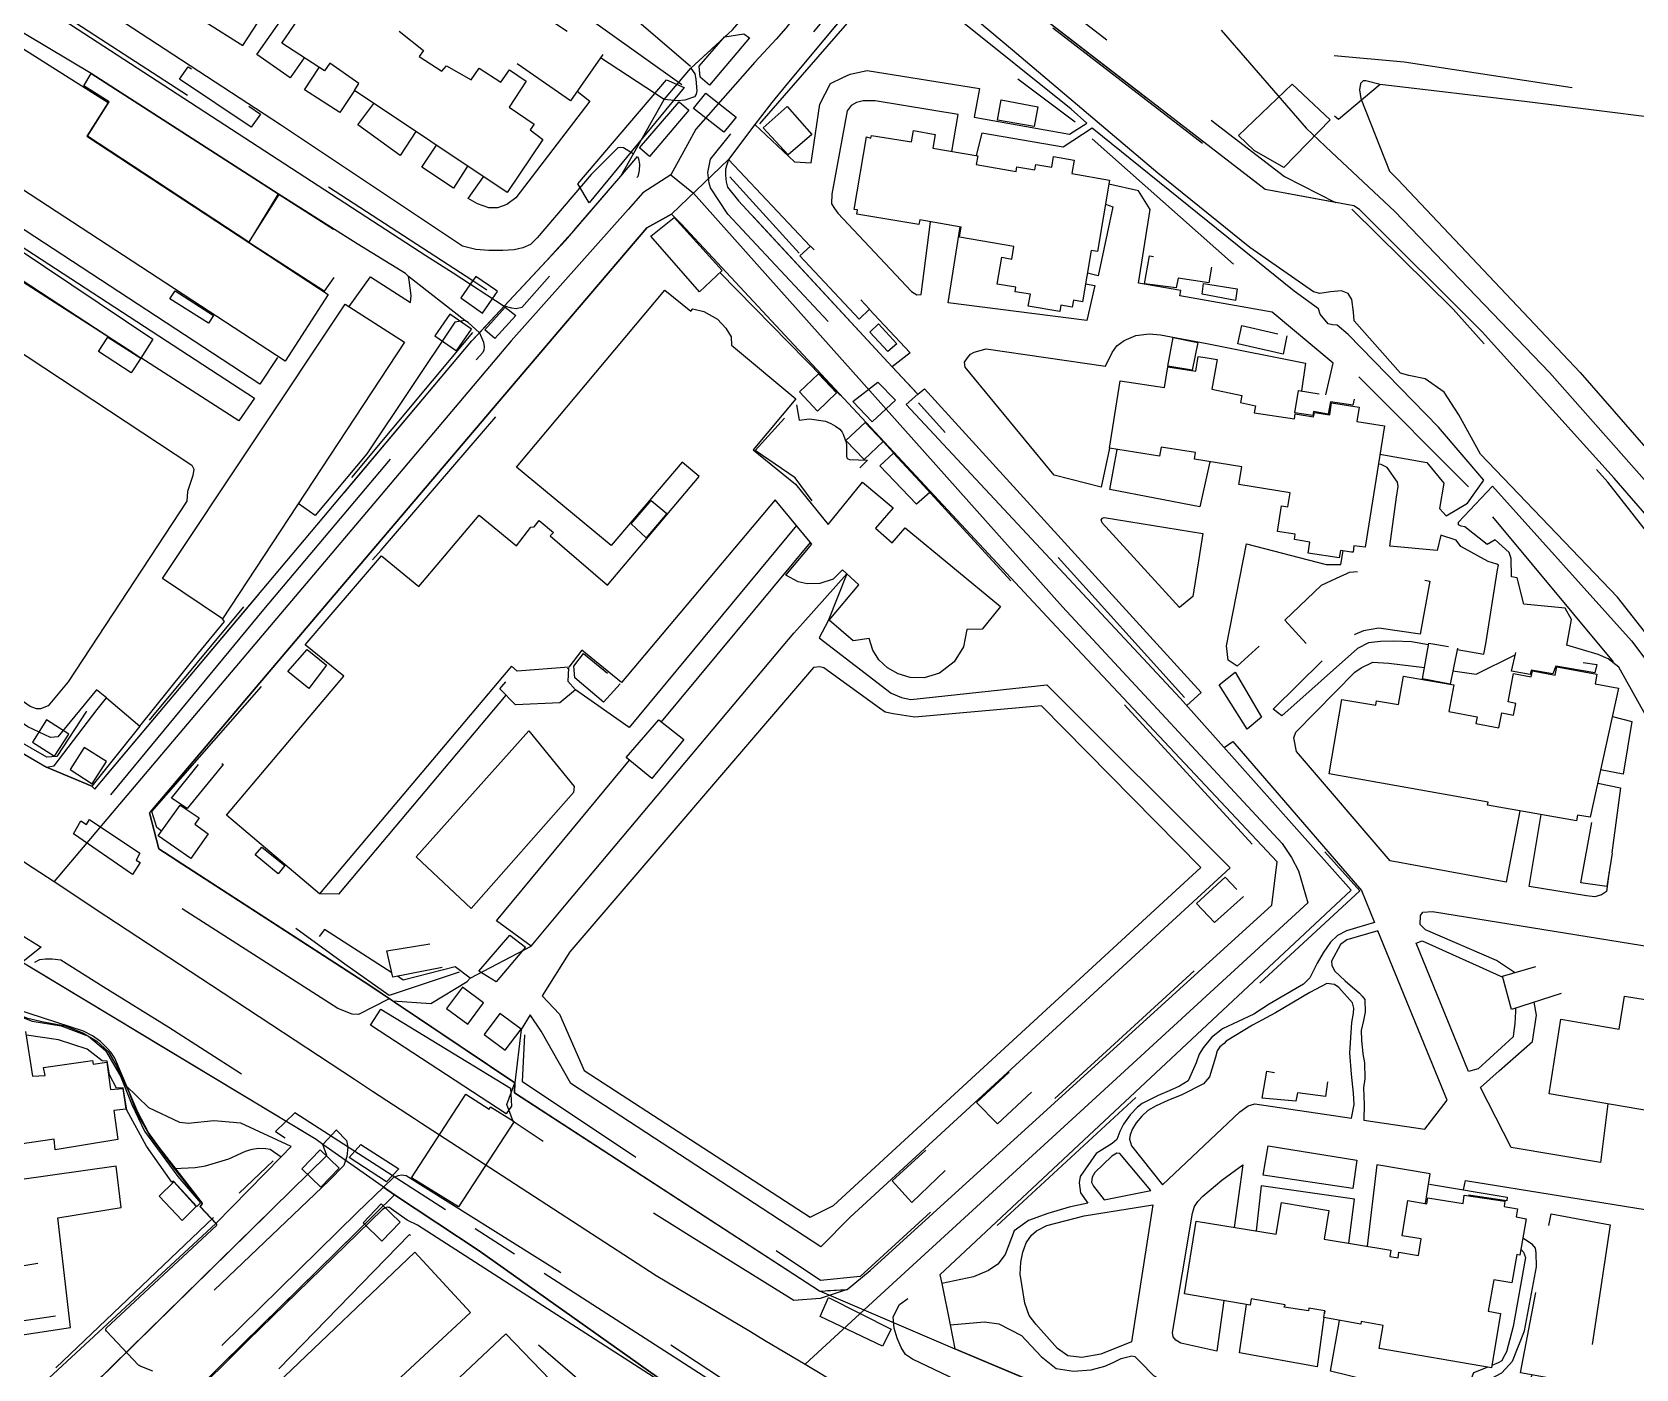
# Model space of a CAD drawing. Header units: millimetres. Extents: x 198785 to 203305, y 542885 to 545889.
# Drawn here: x 201362.6 to 201606.3, y 544635.4 to 544838.6 of the extents above; entities that cross this region are included whole.
import ezdxf

# ---------------------------------------------------------------- set-up
doc = ezdxf.new("R2010")
doc.units = ezdxf.units.MM
for name, pattern in [('FENCE_25K', [54.3, 28.7, -9.2, -16.4]), ('HIDDEN_BULD_25K', [28.8, 18.4, -10.4]), ('HIDDEN_EMD_25K', [50.97, 33.12, -5.36, 7.13, -5.36]), ('HIDDEN_IN_25K', [56.5, 36.5, -20])]:
    doc.linetypes.add(name, pattern=pattern)
for name, color, linetype in [('A0013111', 253, 'Continuous'), ('A0013114', 253, 'Continuous'), ('A0013117', 253, 'Continuous'), ('A0013118', 253, 'Continuous'), ('A0023211', 253, 'Continuous'), ('A0023214', 253, 'Continuous'), ('A0023217', 253, 'Continuous'), ('A0033324', 253, 'Continuous'), ('A0043325', 253, 'Continuous'), ('A0053326', 253, 'Continuous'), ('B0014111', 253, 'Continuous'), ('B0014115', 253, 'Continuous'), ('B0014116', 253, 'Continuous'), ('B0014118', 253, 'Continuous'), ('B0024120', 253, 'Continuous'), ('B0024127', 253, 'Continuous'), ('C0076117', 253, 'Continuous'), ('C0390130', 253, 'Continuous'), ('F0017111', 253, 'Continuous'), ('F0047224', 253, 'Continuous'), ('G0018117', 253, 'Continuous')]:
    doc.layers.add(name, color=color, linetype=linetype)

msp = doc.modelspace()

# ---------------------------------------------------------------- linework, layer by layer
at = {"layer": 'A0013111'}
for points in [[(201729.32, 544504.35), (201709.13, 544575.29), (201693.28, 544627.88), (201684.37, 544649.31), (201666.82, 544682.06), (201654.39, 544704.28), (201636.4, 544728.62), (201621.21, 544749.8), (201603.03, 544770.8), (201582.94, 544793.04), (201564.31, 544811.63), (201563.44, 544812.15), (201549.95, 544814.63), (201497.63, 544855.08)], [(201564.88, 544831.17), (201564.47, 544830.74), (201564.32, 544829.8), (201564.5, 544828.5), (201568.85, 544817.45), (201570.12, 544816.18), (201597.84, 544786.83), (201614.72, 544767.48)]]:
    msp.add_lwpolyline(points, dxfattribs=at)
at = {"layer": 'A0013114'}
for points in [[(201359.05, 544730.21), (201364.75, 544726.86), (201371.64, 544723.96), (201372.13, 544723.53), (201429.41, 544791.63), (201430.57, 544792.88), (201434.33, 544796.9), (201440.71, 544803.74), (201445.03, 544808.5), (201452.03, 544816.66), (201458.65, 544828.33), (201462.71, 544833.09), (201469.04, 544838.94), (201485.79, 544858.18), (201485.47, 544864.22), (201448.38, 544892.33), (201411.05, 544919.56), (201391.88, 544932.24), (201362.84, 544947.61), (201359.13, 544949.83)], [(201497.63, 544855.08), (201493.56, 544850.2), (201492.32, 544848.71), (201481.34, 544835.51), (201477.08, 544830.39), (201474.98, 544827.86), (201472.44, 544824.51), (201468.43, 544819.21)], [(201694.68, 544822.2), (201669.89, 544823.73), (201669.41, 544823.74), (201625.56, 544824.19), (201624.13, 544824.2), (201619.71, 544824.25), (201589.77, 544827.96), (201567.43, 544830.61), (201565.26, 544831.15), (201564.88, 544831.17)], [(201482.25, 544647.23), (201435.89, 544677.38), (201435.93, 544678.88), (201423.35, 544687.33), (201417.36, 544691.36), (201413.92, 544693.67), (201381.83, 544714.43), (201380.42, 544719.92), (201380.55, 544720.09), (201407.6, 544751.97), (201442.76, 544793.3), (201456.01, 544808.82), (201459.76, 544810.89)], [(201406.77, 544669.5), (201405.76, 544670.26), (201365.86, 544694.28), (201350.49, 544703.54)], [(201417.63, 544661.85), (201430.52, 544653.32), (201458.71, 544633.39), (201465.51, 544628.99), (201480.67, 544620.74), (201490.04, 544615.64), (201562.43, 544586.26), (201566.09, 544584.47)], [(201724.58, 544504.35), (201719.6, 544520.3), (201713.4, 544543.01), (201690.69, 544553.16), (201687.89, 544554.24), (201686.33, 544554.86), (201678.59, 544557.69), (201646.39, 544573.08), (201627.41, 544582.16), (201626.67, 544582.65), (201616.54, 544589.39), (201590.87, 544600.95), (201573.78, 544608.65), (201573.29, 544608.86), (201502.82, 544638.46)]]:
    msp.add_lwpolyline(points, dxfattribs=at)
at = {"layer": 'A0013117'}
for points in [[(201468.43, 544819.21), (201467.95, 544817.75), (201467.95, 544816.84), (201468.07, 544815.81), (201468.28, 544815.02), (201469.94, 544812.92), (201493.3, 544787.72), (201497.18, 544783.54), (201495.41, 544781.95), (201537.08, 544737.34), (201563.03, 544708.14), (201500.55, 544649.7), (201500.82, 544648.36), (201502.08, 544642.08), (201502.82, 544638.46)], [(201482.25, 544647.23), (201486.46, 544647.48), (201489.92, 544650.33), (201517.97, 544675.86), (201550.97, 544705.9), (201551.81, 544712.45), (201517.52, 544749), (201461.23, 544809.41), (201459.76, 544810.89)]]:
    msp.add_lwpolyline(points, dxfattribs=at)
at = {"layer": 'A0013118'}
for points in [[(201390.99, 544843.44), (201388.97, 544840.09), (201394.61, 544836.54), (201403.53, 544850.26), (201396.66, 544855.25), (201399.13, 544858.4), (201390.49, 544864.58), (201387.55, 544860.67)], [(201434.33, 544796.9), (201430.57, 544792.88), (201428.84, 544794.46), (201428.36, 544794.76), (201419.76, 544801.41), (201419.3, 544801.86), (201411.97, 544806.37), (201399.99, 544813.97), (201371.56, 544832.3), (201351.41, 544844.32), (201350.89, 544850.69), (201351.14, 544851.11), (201354.01, 544849.1), (201422.42, 544804.64), (201426.55, 544801.96), (201434.33, 544796.9)], [(201619.18, 544732.8), (201603.54, 544752.67), (201582.72, 544774.45), (201579.39, 544780.38), (201577.19, 544783.85), (201574.3, 544785.88), (201571.83, 544786.36), (201570.52, 544786.75), (201563.52, 544794.69), (201563.42, 544796.02), (201563.15, 544797.91), (201562.59, 544798.84), (201561.6, 544799.24), (201559.88, 544799.09), (201558.28, 544798.83), (201557.31, 544799.11), (201547.65, 544805.83), (201533.64, 544817.13), (201511.57, 544835.85), (201499.67, 544845.88), (201493.56, 544850.2)], [(201403.91, 544834.67), (201401.81, 544831.61), (201396.72, 544835.19), (201406.39, 544848.93), (201408.62, 544847.17), (201406.92, 544844.69)], [(201472.44, 544824.51), (201478.44, 544818.83), (201480.96, 544818.71), (201482.28, 544827.63), (201483.93, 544830.77), (201485.79, 544831.68), (201486.91, 544832.16), (201489.48, 544832.76), (201506.55, 544829.99), (201505.77, 544825.62), (201520.26, 544823.08), (201522.89, 544824.75), (201520.5, 544826.87), (201503.44, 544840.54), (201492.32, 544848.71)], [(201453.95, 544820.05), (201452.47, 544820.99), (201451.93, 544821.01), (201451.6, 544820.98), (201447.52, 544816.93), (201439.36, 544807.29), (201438.34, 544806.3), (201437.16, 544805.77), (201435.83, 544805.46), (201434.12, 544805.4), (201431.98, 544805.38), (201430, 544805.51), (201427.98, 544806.02), (201400.34, 544824.48), (201372.89, 544842.39)], [(201454.1, 544840.72), (201462.63, 544833.37)], [(201313.61, 544836.83), (201396.4, 544782.95), (201394.01, 544779.51), (201379.12, 544789.05)], [(201411.56, 544829.72), (201409.35, 544826.34), (201403.98, 544829.8), (201406.22, 544833.19)], [(201458.65, 544828.33), (201448.95, 544834.67)], [(201445.41, 544829.58), (201447.32, 544828.08), (201436.11, 544813.39), (201434.74, 544812.37), (201433.29, 544811.84), (201431.97, 544811.86), (201430.26, 544812.47), (201428.87, 544813.3), (201431.19, 544816.6)], [(201420.89, 544823.48), (201418.49, 544819.8), (201412.09, 544824.48), (201414.52, 544827.74)], [(201502.34, 544820.44), (201503.31, 544826.03), (201490.68, 544828.12), (201488.9, 544828.14), (201487.89, 544827.88), (201487.07, 544827.43), (201486.43, 544826.62), (201484.14, 544813.96), (201484.06, 544812.45), (201484.5, 544811.78), (201485.04, 544811.06), (201496.23, 544799.17), (201497.05, 544798.65), (201497.67, 544798.69), (201499.09, 544809.75)], [(201567.41, 544774.42), (201574.53, 544773.17), (201577.12, 544770.04), (201576.47, 544766.15), (201577.46, 544765.06), (201580.71, 544766.97), (201583.2, 544770.47), (201576.31, 544778.54), (201562.59, 544792.63), (201560.92, 544794.03), (201560.22, 544794.1), (201559.57, 544794.23), (201558.32, 544795.71), (201558.07, 544796.53), (201554.4, 544799.2), (201523.7, 544823.98), (201519.25, 544821.09), (201506.93, 544823.22), (201506.04, 544819.82)], [(201428.76, 544818.22), (201426.6, 544814.87), (201421.82, 544818.06), (201424.05, 544821.37)], [(201363.86, 544735.7), (201363.25, 544735.73), (201362.3, 544736.08), (201293.49, 544784.49), (201293.1, 544785.21), (201293.11, 544785.91), (201315.19, 544818.36), (201316.23, 544818.67), (201317.12, 544818.42), (201321.7, 544815.73), (201386.86, 544772.77), (201387.17, 544772.14), (201386.99, 544771.19), (201386.19, 544768.77), (201386.08, 544767.28), (201368.07, 544739.82), (201365, 544736.19), (201363.86, 544735.7)], [(201468.43, 544819.21), (201480.82, 544806.02)], [(201559.17, 544783.45), (201560.33, 544788.28), (201551.05, 544796), (201537.03, 544798.47), (201537.15, 544799.31), (201530.71, 544800.41), (201532.48, 544811.61), (201530.74, 544814.43), (201526.22, 544815.44)], [(201399.87, 544789.14), (201397.19, 544785.07), (201357.2, 544811.21)], [(201525.7, 544812.41), (201526.8, 544812.01), (201524.6, 544801.55), (201522.97, 544801.92)], [(201522.69, 544800.29), (201524.07, 544800.06), (201522.89, 544794.74), (201501.78, 544797.44), (201503.63, 544808.98)], [(201377.86, 544789.86), (201350.71, 544807.26)], [(201410.78, 544796.85), (201414.02, 544801.38), (201420.09, 544797.5), (201420.2, 544798.56), (201419.88, 544800.85), (201419.76, 544801.41)], [(201373.9, 544737.38), (201372.38, 544738.63), (201366.47, 544731.46), (201365.38, 544731.34), (201361.95, 544733), (201288.48, 544784.09), (201298.04, 544798.41)], [(201428.36, 544794.76), (201426.84, 544794.5), (201413.44, 544774.49), (201405.62, 544765.1), (201403.03, 544766.91)], [(201489.81, 544796.44), (201496.01, 544789.85), (201493.3, 544787.72)], [(201526.33, 544775.32), (201525.07, 544769.42), (201517.89, 544771.21), (201504.39, 544787.63), (201504.29, 544788.4), (201504.72, 544789.09), (201505.21, 544789.61), (201505.74, 544789.95), (201507.57, 544790.43), (201525.71, 544787.81), (201526.71, 544789.86), (201527.44, 544790.9), (201528.55, 544791.72), (201530.31, 544792.44), (201532.32, 544792.7), (201534.08, 544792.58), (201541.1, 544791.26), (201556.11, 544788.28), (201555.52, 544784.03)], [(201497.18, 544783.54), (201498.22, 544784.35), (201540.23, 544738.19), (201538.09, 544736.21)], [(201541.56, 544773.28), (201540.07, 544766.43), (201526.37, 544769.08), (201527.47, 544775.13)], [(201579.14, 544744.72), (201583.21, 544744.01), (201583.49, 544745.59), (201585.3, 544756.85), (201585.45, 544757.54), (201585.2, 544757.69), (201583.86, 544758.13), (201579.71, 544760.41), (201579, 544761.35), (201576.69, 544762.13), (201576.12, 544759.76), (201568.92, 544760.46), (201569.94, 544767.87), (201570.19, 544769.49), (201570.11, 544770.17), (201568.5, 544772.41), (201567.58, 544772.86), (201567.17, 544772.92)], [(201607.82, 544734.71), (201603.71, 544742.03), (201602.11, 544743.3), (201600.6, 544743.96), (201595.84, 544745.4), (201596.52, 544749.32), (201595.56, 544751), (201589.27, 544751.62), (201588.28, 544755.64), (201587.39, 544755.76), (201587.36, 544758.57), (201587.08, 544759.48), (201584.94, 544761.39), (201583.72, 544760.69), (201580.33, 544763.38), (201579.76, 544763.5), (201579.37, 544763.67), (201579.38, 544764.1), (201584.51, 544769.57), (201605.67, 544746.05), (201624.44, 544721.09)], [(201478.75, 544763.58), (201453.3, 544732.89), (201445.17, 544738.63)], [(201536.93, 544751.12), (201525.19, 544764), (201525.07, 544764.42), (201525.26, 544764.72), (201525.52, 544764.79), (201540.51, 544762.36), (201538.96, 544752.81), (201536.93, 544751.12)], [(201458.24, 544733.74), (201480.89, 544761)], [(201549.05, 544745.25), (201545.73, 544742.22), (201544.35, 544743.1), (201544.09, 544745.32), (201547.13, 544760.78), (201559.27, 544757.67), (201561.48, 544757.68), (201561.85, 544759.74)], [(201417.36, 544691.36), (201423.2, 544690.95), (201428.69, 544694.29), (201429.16, 544694.79), (201438.42, 544699.67), (201443.75, 544706.02), (201476.73, 544745.3), (201478.33, 544747.21), (201479.71, 544748.75), (201486.4, 544756.25), (201483.56, 544749.08), (201482.21, 544746.49), (201493.15, 544738.11), (201494.7, 544737.44), (201496.11, 544737.13), (201516.81, 544739.37), (201544.63, 544711.56), (201486.91, 544658.45), (201482.43, 544653.96), (201444.44, 544678.8), (201439.92, 544686.73), (201438.28, 544689.19), (201436.9, 544686.99), (201435.93, 544678.88), (201417.36, 544691.36)], [(201378.97, 544733.09), (201387.87, 544744.18), (201391.84, 544749), (201391.49, 544749.4)], [(201574.8, 544745.47), (201572.21, 544745.92), (201569.51, 544746), (201567.49, 544745.94), (201565.66, 544745.77), (201564.01, 544744.87), (201552.52, 544734.65), (201551.21, 544735.67), (201558.64, 544743.04)], [(201578.48, 544741.49), (201582.04, 544741), (201587.99, 544743.94)], [(201440.1, 544692.09), (201442.72, 544689.32), (201446.46, 544680.75), (201480.8, 544658.47), (201484.39, 544660.23), (201540.18, 544711.62), (201515.99, 544736.17), (201496.71, 544734.47), (201493.42, 544734.95), (201492.21, 544735.21), (201491.34, 544735.81), (201482.89, 544741.94), (201482.31, 544742.09), (201481.32, 544742), (201444.29, 544698.77), (201440.1, 544692.09)], [(201588.7, 544720.21), (201586.6, 544709.39), (201568.97, 544712.6), (201554.73, 544729.26), (201554.32, 544731.3), (201554.62, 544732.15), (201563.62, 544741.31), (201564.56, 544741.96), (201566.33, 544742.82), (201568.75, 544742.66), (201574.18, 544742.02)], [(201364.75, 544726.86), (201365.91, 544727.08), (201372.49, 544735.6), (201373.9, 544737.38), (201378.97, 544733.09), (201371.64, 544723.96), (201364.75, 544726.86)], [(201434.56, 544737.82), (201409.13, 544707.57), (201406.24, 544707.61)], [(201602.74, 544734.54), (201605.72, 544733.78), (201604.4, 544725.8), (201600.96, 544726.45)], [(201429.29, 544705.35), (201420.95, 544713.25), (201438.05, 544732.38), (201444.97, 544723.9), (201444.85, 544723), (201429.29, 544705.35)], [(201543.75, 544729.84), (201545.07, 544730.76), (201564.6, 544708.09), (201566.59, 544703.23), (201563.83, 544702.43), (201562.34, 544702), (201560.97, 544701.27), (201559.89, 544700.28), (201558.78, 544698.63), (201557.9, 544697.06), (201556.74, 544694.83), (201555.81, 544693.85), (201550.58, 544690.83), (201548.26, 544689.31), (201543.49, 544687.09), (201541.8, 544685.76), (201540.54, 544684.18), (201539.96, 544683.23), (201539.49, 544681.92), (201538.25, 544679.19), (201536.96, 544678.35), (201535.37, 544677.65), (201533.72, 544676.93), (201531.29, 544675.73), (201530.59, 544675.19), (201529.46, 544673.99), (201528.44, 544672.58), (201527.88, 544671.46), (201527.42, 544670.28), (201526.74, 544669.67), (201524.29, 544668.14), (201521.87, 544664.63), (201521.7, 544663.67), (201521.9, 544662.18), (201523.03, 544660.57), (201520.2, 544659.99), (201516.94, 544659), (201514.03, 544657.94), (201511.81, 544656.37), (201510.47, 544652.8), (201509.34, 544651.32), (201507.95, 544650.33), (201505.66, 544649.41), (201500.82, 544648.36)], [(201438.42, 544699.67), (201433.13, 544703.51), (201453.39, 544727.9)], [(201600.52, 544724.44), (201603.97, 544723.73), (201602.64, 544713.82)], [(201602.27, 544711.03), (201601.86, 544707.98), (201601.1, 544707.47), (201600.06, 544707.17), (201598.82, 544707.3), (201590.11, 544708.74), (201591.92, 544719.64)], [(201587.87, 544695.63), (201585.13, 544697.46), (201574.36, 544702.13), (201573.53, 544702.93), (201573.59, 544704.31), (201573.93, 544704.83), (201575.43, 544704.92), (201608.95, 544699.52), (201608.66, 544697.15)], [(201417.23, 544695.62), (201407.04, 544702.17), (201406.21, 544701.1)], [(201567.09, 544702), (201562.37, 544700.59), (201561.43, 544699.9), (201560.06, 544697.35), (201560.13, 544696.75), (201560.49, 544695.88), (201562.11, 544694.36), (201564.33, 544692.49), (201564.7, 544692.03), (201565.12, 544691.52), (201565.17, 544689.63), (201564.92, 544688.36), (201564.58, 544686.81), (201564.59, 544685.34), (201564.8, 544683.29), (201565.09, 544681.94), (201565.11, 544679.5), (201564.94, 544678.1), (201564.96, 544676.8), (201565, 544675.56), (201564.97, 544673.21), (201574.22, 544671.83), (201577.63, 544676.25), (201567.09, 544702)], [(201588.01, 544690.23), (201588.04, 544689.7), (201587.91, 544687.9), (201587.73, 544686.36), (201587.67, 544685.89), (201582.34, 544681), (201580.9, 544680.58), (201572.9, 544700.12), (201573.84, 544700.47), (201586.1, 544694.95)], [(201429.16, 544694.79), (201426.89, 544696.53), (201418.98, 544694.49), (201418.09, 544695.07)], [(201559.33, 544693.98), (201556.74, 544692.63), (201551.52, 544689.5), (201548.06, 544687.65), (201544.07, 544685.21), (201543.74, 544684.86), (201543.11, 544684.35), (201542.7, 544683.72), (201542.43, 544682.78), (201541.53, 544679.8), (201540.6, 544678.75), (201537.32, 544677.07), (201535.16, 544676.18), (201533.39, 544675.39), (201532.13, 544674.65), (201531.24, 544673.81), (201530.35, 544672.79), (201529.79, 544671.9), (201529.47, 544670.96), (201529.35, 544670.31), (201529.68, 544669.31), (201534.35, 544663.4), (201546.13, 544674.47), (201547.38, 544675.39), (201548.39, 544675.68), (201563.09, 544673.49), (201563.49, 544675.57), (201563.38, 544677.33), (201563.07, 544680.18), (201562.85, 544683.43), (201563.17, 544688.06), (201563.4, 544689.49), (201563.43, 544690.24), (201563.23, 544691.03), (201561.18, 544693.39), (201560.5, 544693.84), (201559.33, 544693.98)], [(201602.06, 544675.68), (201600.95, 544666.79), (201587.34, 544669.07), (201582.69, 544678.18), (201585.56, 544680.71), (201590.6, 544685.18), (201591.2, 544689.15), (201590.85, 544691.15)], [(201234.84, 544504.29), (201238.99, 544507.69), (201260.25, 544527.13), (201272.54, 544538.37), (201306.33, 544569.36), (201350.66, 544609.86), (201355.11, 544613.92), (201353.71, 544615.17), (201361.46, 544622.77), (201371.98, 544633.08), (201407.38, 544667.83), (201406.77, 544669.5)], [(201527.45, 544668.18), (201526.65, 544667.72), (201524.09, 544665.24), (201523.66, 544664.54), (201523.6, 544663.77), (201523.88, 544663.15), (201525.51, 544661.07), (201532.61, 544662.52), (201527.88, 544668.13), (201527.45, 544668.18)], [(201563.31, 544662.82), (201549.65, 544664.83), (201550.44, 544669.32), (201563.89, 544667.14), (201563.31, 544662.82)], [(201543.71, 544645.78), (201542.63, 544638.08), (201537.17, 544639.32), (201536.38, 544639.78), (201535.98, 544640.28), (201535.91, 544640.94), (201538.93, 544659.05), (201539.23, 544660.08), (201539.74, 544660.82), (201540.49, 544661.63), (201543.38, 544664.07), (201546.59, 544666.42), (201545.26, 544656.9)], [(201574.33, 544660.53), (201575.07, 544665.06), (201566.93, 544666.42), (201565.46, 544654.04)], [(201562.68, 544654.5), (201563.57, 544661.18), (201549.37, 544663.22), (201548.61, 544656.36)], [(201580.1, 544662.61), (201580.42, 544664.02), (201623.74, 544657.06), (201627.84, 544655.49), (201630.76, 544652.46), (201633.9, 544646.05), (201635.98, 544640.11), (201636.4, 544637.86), (201636.59, 544633.99), (201636.09, 544631.89), (201635.31, 544630.83), (201634.42, 544630.14), (201633.19, 544629.7), (201598.68, 544624.37), (201597.9, 544624.82), (201597.45, 544625.54), (201597.25, 544627.01), (201598.09, 544633.09)], [(201417.63, 544661.85), (201373.06, 544618.02), (201372.99, 544608.49), (201391.1, 544590.83), (201394.88, 544584.91), (201409.88, 544570.57), (201430.26, 544550.9), (201445.35, 544534.55), (201464.65, 544504.32)], [(201522.09, 544637.14), (201519.97, 544637.38), (201518.42, 544638.48), (201515.11, 544642.18), (201514.1, 544643.5), (201513.44, 544645.41), (201512.72, 544649.81), (201512.82, 544651.61), (201513.16, 544653.14), (201513.66, 544654.56), (201514.47, 544655.71), (201515.23, 544656.39), (201516.78, 544657.17), (201522.45, 544658.66), (201532.91, 544660.32), (201529.64, 544639.53), (201525.01, 544637.64), (201522.09, 544637.14)], [(201590.51, 544634.47), (201588.98, 544630.59), (201588.36, 544629.84), (201587.3, 544628.93), (201585.16, 544628.79), (201581.66, 544630), (201582.78, 544633.15), (201585.94, 544634.8), (201587.58, 544636.6), (201589.38, 544641.16), (201591.19, 544650.92), (201591.18, 544653.03), (201591.06, 544653.77), (201590.58, 544654.33), (201589.12, 544655.28)], [(201588.83, 544653.61), (201589.26, 544653.15), (201589.54, 544652.35), (201587.68, 544641.83), (201586.64, 544638.01), (201586.14, 544637.08), (201585.92, 544636.62), (201585.38, 544636.31), (201584.41, 544635.92)], [(201558.9, 544643.2), (201557.86, 544635.69), (201546.06, 544637.84), (201547.14, 544645.19)], [(201559.05, 544644.24), (201558.99, 544643.82)], [(201391.1, 544590.83), (201391.44, 544590.84), (201400.29, 544600.69), (201396.59, 544604.9), (201434.58, 544640.72), (201449.29, 544625.44), (201409.08, 544590.07), (201404.76, 544594.31), (201394.88, 544584.91)], [(201502.08, 544642.08), (201507.34, 544642.53), (201509.5, 544642.24), (201512.95, 544640.5), (201515.95, 544637.28), (201518.19, 544635.45), (201520.84, 544635.07), (201523.53, 544635.25), (201525.6, 544635.81), (201526.87, 544636.39), (201528.11, 544636.99), (201529.69, 544637.37), (201530.15, 544637.29), (201530.98, 544636.45), (201533, 544634.39), (201534.9, 544633.38), (201566.5, 544627.41), (201563.36, 544623.38)], [(201583.8, 544635.67), (201581.65, 544634.79), (201581.16, 544633.63), (201579.7, 544630.21), (201559.91, 544635.08), (201561.26, 544642.78)]]:
    msp.add_lwpolyline(points, dxfattribs=at)
at = {"layer": 'A0023211'}
msp.add_lwpolyline([(201543.27, 544838.85), (201556.21, 544823.95), (201560.06, 544820.33), (201569.68, 544811.29), (201593.2, 544786.83), (201610.31, 544767.48)], dxfattribs=at)
at = {"layer": 'A0023214'}
for points in [[(201531.28, 544862.5), (201494.77, 544860.46), (201492.51, 544858.93), (201477.14, 544839.15), (201475.64, 544837.5), (201472.42, 544834.02), (201463.46, 544823.84), (201462.19, 544821.48), (201459.66, 544816.86), (201455.4, 544814.15), (201453.15, 544811.62), (201435.39, 544791.63), (201415.07, 544767.6), (201375.29, 544720.56), (201365.91, 544709.46)], [(201360.65, 544712.93), (201362.73, 544711.56), (201365.91, 544709.46)], [(201365.91, 544709.46), (201373.79, 544704.28), (201389.83, 544693.74), (201411.59, 544679.44), (201414.33, 544677.63), (201420.67, 544673.46), (201421.75, 544672.76), (201426.23, 544669.85), (201457.42, 544649.57), (201471.74, 544641.06), (201473.89, 544639.78), (201480.04, 544636.13), (201485.55, 544632.85), (201488.16, 544631.61), (201491.99, 544629.79), (201511.71, 544620.42), (201530.23, 544611.79), (201569.03, 544593.71), (201578.29, 544589.4), (201585.83, 544586.34), (201602.99, 544579.38), (201603.12, 544579.33), (201618.82, 544572.97), (201629.67, 544568.58)]]:
    msp.add_lwpolyline(points, dxfattribs=at)
at = {"layer": 'A0023217'}
msp.add_lwpolyline([(201459.66, 544816.86), (201463.09, 544814.09), (201519.17, 544751.22), (201552.57, 544715.27), (201553.96, 544713.14), (201555.04, 544711.11), (201556.47, 544706.23), (201524.27, 544676.7), (201490.37, 544645.61), (201489, 544644.35), (201480.04, 544636.13)], dxfattribs=at)
at = {"layer": 'A0033324', "linetype": 'HIDDEN_IN_25K', "flags": 128}
for points in [[(201497.63, 544855.08), (201493.56, 544850.2), (201492.32, 544848.71), (201481.34, 544835.51), (201477.08, 544830.39), (201474.98, 544827.86), (201472.44, 544824.51), (201468.43, 544819.21), (201467.95, 544817.75), (201467.95, 544816.84), (201468.07, 544815.81), (201468.28, 544815.02), (201469.94, 544812.92), (201493.3, 544787.72), (201497.18, 544783.54), (201495.41, 544781.95), (201468.32, 544810.9), (201465.7, 544814.9), (201465.48, 544815.6), (201465.27, 544817.25), (201465.7, 544819.27), (201471.14, 544826.13), (201492.96, 544852.71), (201496.16, 544855.44), (201496.75, 544855.73), (201497.63, 544855.08)], [(201497.63, 544855.08), (201496.75, 544855.73), (201496.85, 544855.79), (201498.46, 544855.98), (201500.46, 544855.95), (201502.52, 544855.45), (201552.89, 544816.61), (201560.67, 544812.66), (201549.95, 544814.63), (201497.63, 544855.08)], [(201646.86, 544826.97), (201647.85, 544823.96), (201625.56, 544824.19), (201624.13, 544824.2), (201619.71, 544824.25), (201589.77, 544827.96), (201567.43, 544830.61), (201561.14, 544825.31), (201552.91, 544832.01), (201552.55, 544832.54), (201552.85, 544833.8), (201553.24, 544834.23), (201554.2, 544835.01), (201555.14, 544835.29), (201555.77, 544835.62), (201557.12, 544835.54), (201559.18, 544835.15), (201571.11, 544834.03), (201598.2, 544829.89), (201619.91, 544827.25), (201622.14, 544827.23), (201646.86, 544826.97)], [(201461.78, 544828.24), (201460.7, 544828.14), (201458.65, 544828.33), (201462.71, 544833.09), (201463.29, 544832.24), (201463.46, 544831.41), (201463.61, 544829.64), (201463.49, 544829.12), (201463.23, 544828.73), (201461.78, 544828.24)], [(201437.01, 544796.73), (201436.16, 544796.53), (201435.47, 544796.64), (201434.33, 544796.9), (201440.71, 544803.74), (201445.03, 544808.5), (201452.03, 544816.66), (201454.59, 544819.65), (201454.74, 544819.3), (201454.87, 544818.48), (201454.82, 544817.53), (201454.61, 544816.65), (201437.01, 544796.73)], [(201358.45, 544723.49), (201357.57, 544723.47), (201356.47, 544723.95), (201341.59, 544733.49), (201322.07, 544746), (201292.65, 544764.75), (201266.08, 544782.29), (201250.89, 544792.11), (201248.19, 544794.37), (201246.68, 544796.44), (201245.15, 544800.04), (201248.26, 544799.26), (201262.11, 544791.42), (201342.36, 544740.01), (201364.75, 544726.86), (201358.86, 544723.6), (201358.45, 544723.49)], [(201397.74, 544750.81), (201374, 544722.03), (201368.87, 544718.11), (201367.68, 544717.63), (201367.27, 544717.78), (201367, 544718.22), (201366.96, 544718.62), (201367.09, 544718.92), (201371.64, 544723.96), (201372.13, 544723.53), (201429.41, 544791.63), (201430.57, 544792.88), (201431.18, 544791.44), (201431.28, 544790.73), (201431.22, 544790.22), (201431.06, 544789.88), (201424.17, 544782.15), (201397.74, 544750.81)], [(201416.73, 544691.61), (201412.18, 544689.27), (201411.22, 544689.31), (201409.05, 544690.18), (201381.67, 544707.68), (201380.96, 544708.57), (201380.47, 544709.99), (201380.34, 544712.46), (201381.16, 544717.03), (201381.83, 544714.43), (201413.92, 544693.67), (201416.81, 544691.73), (201416.73, 544691.61)], [(201408.82, 544671.71), (201406.77, 544669.5), (201405.76, 544670.26), (201365.86, 544694.28), (201362.02, 544696.59), (201363.74, 544697.64), (201364.6, 544697.73), (201365.64, 544697.71), (201366.95, 544697.56), (201373.4, 544693.53), (201383.36, 544687.32), (201406.04, 544672.79), (201408.82, 544671.71)], [(201435.89, 544677.38), (201482.25, 544647.24), (201486.46, 544647.48), (201482.37, 544646.12), (201478.32, 544645.81), (201462.44, 544655.68), (201459.84, 544657.3), (201449.79, 544663.55), (201435.7, 544673.02), (201434.73, 544675.56), (201435.93, 544678.88), (201435.89, 544677.38)], [(201406.77, 544669.5), (201408.82, 544671.71), (201408.85, 544671.69), (201410.38, 544670.13), (201410.58, 544669.09), (201410.42, 544667.67), (201409.93, 544666.29), (201407.74, 544664.03), (201359.81, 544618.45), (201355.11, 544613.92), (201353.71, 544615.17), (201361.46, 544622.77), (201371.98, 544633.08), (201407.38, 544667.83), (201406.77, 544669.5)], [(201569.61, 544582.83), (201566.09, 544584.47), (201562.43, 544586.26), (201490.04, 544615.64), (201480.67, 544620.74), (201465.51, 544628.99), (201458.71, 544633.39), (201430.52, 544653.32), (201417.63, 544661.85), (201415.97, 544663.02), (201417.55, 544664.55), (201418.26, 544664.8), (201418.73, 544664.88), (201419.45, 544664.77), (201442.38, 544650.4), (201473.49, 544629.97), (201493.01, 544619.87), (201496.37, 544618.13), (201515.4, 544609.96), (201543.84, 544597.77), (201554.37, 544593.25), (201564.87, 544588.74), (201569.39, 544586.64), (201569.93, 544586), (201570.23, 544584.46), (201569.61, 544582.83)], [(201417.63, 544661.85), (201373.06, 544618.02), (201372.99, 544608.49), (201370.73, 544609.33), (201370.44, 544610.01), (201369.97, 544611.15), (201369.9, 544616.45), (201370.17, 544617.36), (201370.43, 544617.82), (201372.28, 544620.19), (201412, 544659.19), (201415.97, 544663.02), (201417.63, 544661.85)], [(201571.58, 544605.95), (201570.07, 544605.92), (201568.53, 544606.5), (201548.57, 544615.5), (201540.67, 544616.01), (201536.51, 544617.78), (201496.38, 544636.88), (201495.32, 544637.6), (201494.64, 544638.64), (201494.03, 544640.06), (201493.58, 544641.59), (201493.42, 544643.29), (201494.4, 544645.21), (201500.55, 544649.7), (201500.82, 544648.36), (201502.08, 544642.08), (201502.82, 544638.46), (201573.29, 544608.86), (201573.78, 544608.65), (201575.85, 544607.71), (201573.3, 544606.47), (201571.58, 544605.95)]]:
    msp.add_lwpolyline(points, dxfattribs=at)
at = {"layer": 'A0043325'}
for points in [[(201471.6, 544837.7), (201465.55, 544830.5), (201464.11, 544831.74), (201463.95, 544833.42), (201467.54, 544837.56), (201467.8, 544837.85), (201467.88, 544837.87), (201470.74, 544838.31), (201471.6, 544837.7)], [(201559.84, 544825.26), (201552.82, 544818), (201548.31, 544820.58), (201545.91, 544822.84), (201554.1, 544830.65), (201559.84, 544825.26)], [(201469.58, 544825.63), (201467.7, 544823.34), (201463.07, 544826.94), (201464.98, 544829.27), (201469.58, 544825.63)], [(201462.4, 544826.69), (201456.42, 544819.67), (201454.89, 544820.96), (201460.94, 544827.95), (201462.4, 544826.69)], [(201436.1, 544795.52), (201432.9, 544791.99), (201431.37, 544793.31), (201434.49, 544796.79), (201436.1, 544795.52)], [(201493.81, 544782.64), (201490.26, 544779.35), (201487.29, 544782.41), (201491.13, 544785.36), (201493.81, 544782.64)], [(201549.43, 544734.43), (201547.23, 544732.65), (201542.96, 544739.39), (201545.39, 544741.31), (201549.43, 544734.43)], [(201371.31, 544718.89), (201378.96, 544713.79), (201378.38, 544712.73), (201379.01, 544712.37), (201377.83, 544710.56), (201368.88, 544716.71), (201369.99, 544718.7), (201370.86, 544718.14), (201371.31, 544718.89)], [(201363.96, 544699.48), (201361.24, 544697.32), (201355.23, 544700.89), (201356.01, 544704.36), (201363.96, 544699.48)], [(201437.58, 544699.5), (201433.1, 544694.21), (201430.48, 544695.85), (201435.16, 544701.34), (201437.58, 544699.5)], [(201435.45, 544675.31), (201434.62, 544674.18), (201414.01, 544687.64), (201415.57, 544690.05), (201435.27, 544678.06), (201435.45, 544675.31)], [(201428.5, 544677.14), (201432.06, 544674.9), (201432.22, 544675.21), (201435.85, 544672.98), (201427.4, 544660.04), (201420.24, 544664.46), (201428.5, 544677.14)], [(201418.3, 544665.83), (201416.43, 544663.85), (201410.78, 544667.51), (201412.55, 544669.51), (201418.3, 544665.83)], [(201493.14, 544641.46), (201491.84, 544638.85), (201482.33, 544643.36), (201483.62, 544646.23), (201493.14, 544641.46)]]:
    msp.add_lwpolyline(points, dxfattribs=at)
at = {"layer": 'A0053326'}
for points in [[(201492.32, 544848.71), (201481.34, 544835.51), (201477.08, 544830.39), (201474.98, 544827.86), (201472.44, 544824.51), (201468.43, 544819.21), (201459.76, 544810.89), (201456.01, 544808.82), (201442.76, 544793.3), (201407.6, 544751.97)], [(201342.36, 544740.01), (201364.75, 544726.86), (201371.64, 544723.96), (201372.13, 544723.53), (201429.41, 544791.63), (201443.66, 544806.9), (201452.03, 544816.66), (201458.65, 544828.33), (201462.71, 544833.09), (201467.54, 544837.56), (201467.88, 544837.87), (201469.04, 544838.94)], [(201407.6, 544751.97), (201380.55, 544720.09), (201380.42, 544719.92), (201381.83, 544714.43), (201413.92, 544693.67), (201435.93, 544678.88), (201435.89, 544677.38), (201482.25, 544647.24), (201502.82, 544638.46), (201573.29, 544608.86)], [(201458.71, 544633.39), (201430.52, 544653.32), (201417.63, 544661.85), (201406.77, 544669.5), (201405.76, 544670.26), (201340.05, 544709.82)]]:
    msp.add_lwpolyline(points, dxfattribs=at)
at = {"layer": 'B0014111'}
for points in [[(201395.53, 544806.58), (201407.58, 544798.67), (201401.03, 544788.57), (201313.23, 544845.98), (201302.79, 544830.34), (201301.95, 544831.01), (201299.85, 544826.79), (201290.67, 544833.05), (201293.26, 544836.61), (201292.69, 544837.04), (201304.4, 544854.79), (201306.3, 544853.71), (201311.3, 544860.99), (201320.37, 544854.92), (201320.85, 544855.61), (201357.9, 544831.99), (201361.18, 544836.08), (201374.16, 544827.89), (201370.91, 544822.74), (201395.53, 544806.58)], [(201399.99, 544813.97), (201395.5, 544806.67), (201371.01, 544822.76), (201374.28, 544827.96), (201370.43, 544830.4), (201371.56, 544832.3), (201399.99, 544813.97)], [(201481.1, 544823.02), (201477.5, 544819.91), (201473.7, 544824), (201477.32, 544827.24), (201481.1, 544823.02)], [(201467.44, 544802.33), (201463.99, 544799.11), (201456.62, 544807.55), (201460.16, 544810.38), (201467.44, 544802.33)], [(201458.74, 544799.36), (201462.7, 544796.15), (201463.01, 544796.5), (201464.68, 544796.12), (201466.75, 544794.92), (201468, 544793.6), (201468.8, 544792.25), (201468.89, 544790.98), (201478.65, 544782.84), (201472.14, 544775.06), (201478.58, 544769.88), (201483.56, 544763.74), (201488.78, 544770.18), (201493.42, 544766.29), (201490.76, 544763.17), (201493.28, 544760.97), (201495.27, 544763.23), (201509.75, 544751.26), (201506.97, 544747.84), (201504.63, 544747.8), (201504.13, 544745.16), (201502.71, 544742.86), (201500.48, 544741.12), (201498.17, 544740.45), (201496.03, 544740.47), (201494.2, 544741.03), (201492.58, 544741.97), (201491.28, 544743.17), (201490.36, 544744.64), (201489.78, 544746.39), (201487.36, 544746.06), (201483.69, 544749.19), (201488.22, 544754.59), (201485.76, 544756.83), (201484.3, 544755.44), (201482.28, 544754.77), (201480.38, 544754.71), (201479, 544755), (201477.13, 544756.01), (201481.1, 544760.75), (201475.52, 544767.49), (201452.16, 544739.73), (201446.13, 544744.62), (201444.13, 544742.07), (201436.28, 544741.44), (201435.43, 544742.2), (201406.24, 544707.61), (201392.14, 544719.54), (201409.93, 544740.67), (201404.07, 544745.46), (201415.69, 544758.99), (201421.34, 544754.3), (201430.5, 544765.14), (201436.17, 544760.5), (201438.39, 544763.31), (201438.89, 544763.37), (201439.62, 544764.33), (201441.8, 544762.54), (201441.3, 544762.02), (201450.03, 544754.51), (201463.97, 544771.03), (201461.38, 544773.22), (201450.58, 544760.53), (201436.17, 544772.44), (201458.74, 544799.36)], [(201419.18, 544791.43), (201391.49, 544749.4), (201382.38, 544755.52), (201410.17, 544797.24), (201419.18, 544791.43)], [(201389.36, 544716.71), (201386.69, 544712.96), (201381.74, 544716.43), (201385.1, 544721.06), (201387.95, 544719.14), (201387.3, 544718.21), (201389.36, 544716.71)]]:
    msp.add_lwpolyline(points, dxfattribs=at)
at = {"layer": 'B0014115'}
for points in [[(201418.36, 544838.71), (201422.04, 544835.8), (201421.42, 544834.88), (201424.83, 544832.63), (201425.54, 544833.47), (201429.31, 544831.31), (201430.53, 544833.09), (201433.8, 544830.97), (201435.14, 544832.84), (201437.65, 544831.13), (201435.09, 544827.18), (201438.87, 544824.57), (201438.26, 544823.73), (201440.2, 544822.26), (201434.79, 544814.2), (201411.56, 544829.72), (201412.21, 544830.74), (201407.83, 544833.84), (201407.02, 544832.68), (201400.51, 544836.87), (201406.17, 544845.17)], [(201499.81, 544823.03), (201499.45, 544820.94), (201506.29, 544819.77), (201506.06, 544818.44), (201512.12, 544817.4), (201512.24, 544818.09), (201514.99, 544817.62), (201515.12, 544818.43), (201517.54, 544818.02), (201517.82, 544819.66), (201520.94, 544819.13), (201520.59, 544817.07), (201526.33, 544816.09), (201524.48, 544805.22), (201523.55, 544805.38), (201522.23, 544797.58), (201520.84, 544797.81), (201520.66, 544796.77), (201518.91, 544797.07), (201518.75, 544796.12), (201513.98, 544796.93), (201514.29, 544798.72), (201511.96, 544799.12), (201512.08, 544799.8), (201509.25, 544800.28), (201509.94, 544804.35), (201511.48, 544804.08), (201511.8, 544805.98), (201503.52, 544807.4), (201503.79, 544808.95), (201497.47, 544810.03), (201497.34, 544809.31), (201487.92, 544810.91), (201488.03, 544811.54), (201487.5, 544811.63), (201489.38, 544822.67), (201490.07, 544822.43), (201490.14, 544822.85), (201496.22, 544821.89), (201496.51, 544823.6), (201499.81, 544823.03)], [(201542.69, 544788.83), (201541.89, 544784.29), (201546.43, 544783.32), (201546.21, 544782.27), (201548.53, 544781.77), (201548.31, 544780.73), (201554.41, 544779.77), (201554.53, 544780.54), (201557.34, 544780.1), (201557.45, 544780.77), (201559.79, 544780.41), (201560.07, 544782.22), (201564.27, 544781.56), (201563.93, 544779.38), (201568.09, 544778.72), (201565.19, 544760.3), (201563.45, 544760.47), (201563.36, 544759.51), (201563.11, 544759.55), (201561.41, 544759.8), (201561.24, 544758.65), (201556.49, 544759.36), (201556.77, 544761.07), (201554.42, 544761.44), (201554.55, 544762.25), (201551.84, 544762.69), (201552.46, 544766.56), (201553.43, 544766.4), (201553.77, 544768.55), (201545.99, 544769.79), (201546.42, 544772.5), (201539.24, 544773.65), (201539.4, 544774.66), (201534.16, 544775.5), (201533.94, 544774.1), (201526.33, 544775.32), (201527.96, 544785.55), (201534.7, 544784.56), (201535.19, 544787.68), (201539.43, 544787.06), (201539.78, 544789.29), (201540.84, 544789.12), (201542.69, 544788.83)], [(201600.4, 544740.97), (201600.13, 544739.53), (201603.69, 544738.86), (201599.38, 544719.24), (201597.43, 544719.58), (201597.27, 544718.69), (201583.78, 544721.09), (201583.85, 544721.53), (201559.69, 544725.83), (201561.62, 544737.13), (201566.79, 544736.3), (201566.91, 544736.94), (201570.26, 544736.36), (201571.01, 544740.7), (201573.01, 544740.35), (201573.02, 544740.35), (201578.67, 544739.37), (201577.9, 544735.31), (201582.17, 544734.51), (201581.98, 544733.51), (201585.49, 544732.85), (201585.92, 544735.11), (201587.72, 544734.77), (201588.05, 544736.54), (201586.89, 544736.76), (201587.7, 544741.08), (201590.42, 544740.57), (201590.59, 544741.49), (201594.06, 544740.83), (201594.31, 544742.12), (201600.4, 544740.97)], [(201616.54, 544673.22), (201593.12, 544677.19), (201594.93, 544688.54), (201603.77, 544687.05), (201604.59, 544692.07), (201606.14, 544691.82), (201606.14, 544691.8), (201611.81, 544690.9)], [(201361.55, 544686.7), (201362.62, 544679.91), (201364.56, 544679.98), (201364.32, 544681.19), (201371.75, 544682.29), (201371.85, 544681.73), (201373.96, 544682.02), (201374.51, 544677.86), (201376.39, 544678.03), (201376.8, 544674.87), (201375.01, 544674.66), (201375.6, 544670.27), (201366.07, 544668.71), (201365.93, 544670.34), (201351.74, 544668.22)], [(201586.42, 544660.88), (201586.28, 544660.06), (201588.31, 544659.72), (201588.1, 544658.49), (201589.62, 544658.23), (201588.68, 544652.71), (201588.22, 544652.79), (201587.48, 544648.47), (201584.71, 544648.95), (201583.89, 544644.15), (201585.76, 544643.84), (201584.35, 544635.58), (201567.3, 544638.48), (201567.92, 544642), (201564.57, 544642.59), (201564.5, 544642.21), (201558.89, 544643.2), (201559.06, 544644.24), (201556.63, 544644.62), (201556.56, 544644.22), (201552.87, 544644.8), (201552.99, 544645.14), (201547.87, 544646.03), (201547.71, 544645.09), (201537.69, 544646.82), (201539.48, 544657.85), (201551.67, 544655.86), (201552.47, 544660.68), (201559.66, 544659.49), (201558.93, 544655.12), (201569.09, 544653.44), (201568.93, 544652.5), (201570.18, 544652.3), (201570.31, 544653.12), (201573.26, 544652.63), (201573.68, 544655.16), (201570.8, 544655.64), (201571.68, 544660.97), (201574.53, 544660.49), (201574.68, 544661.41), (201580.05, 544660.52), (201580.24, 544661.81), (201586.42, 544660.88)], [(201429.18, 544643.95), (201388.29, 544605.96), (201383.61, 544611.32), (201381.59, 544609.63), (201378.89, 544613.22), (201420.76, 544653.12), (201429.18, 544643.95)]]:
    msp.add_lwpolyline(points, dxfattribs=at)
at = {"layer": 'B0014116', "linetype": 'HIDDEN_BULD_25K', "flags": 128}
for points in [[(201449.3, 544835.16), (201444.42, 544828.15), (201429.33, 544838.57), (201433.82, 544845.44), (201449.3, 544835.16)], [(201397.31, 544826.11), (201395.86, 544824.14), (201384.97, 544831.42), (201386.31, 544833.28), (201397.31, 544826.11)], [(201515.43, 544827.21), (201514.88, 544824.25), (201509.32, 544825.17), (201509.85, 544828.28), (201515.43, 544827.21)], [(201395.53, 544806.58), (201400.11, 544813.87), (201411.94, 544806.31), (201406.98, 544799.22), (201395.53, 544806.58)], [(201489.86, 544796.48), (201488.27, 544794.96), (201479.24, 544804.55), (201480.86, 544806.06), (201489.86, 544796.48)], [(201541.81, 544802.83), (201541.43, 544800.48), (201536.76, 544801.18), (201536.45, 544799.73), (201531.63, 544800.31), (201532.38, 544804.56), (201541.81, 544802.83)], [(201390.14, 544795.48), (201389.38, 544794.34), (201383.5, 544798.05), (201384.34, 544799.27), (201390.14, 544795.48)], [(201545.71, 544799.53), (201545.47, 544797.76), (201540.38, 544798.73), (201540.59, 544800.36), (201545.71, 544799.53)], [(201494, 544791.21), (201492.65, 544790.05), (201489.88, 544792.97), (201491.21, 544794.25), (201494, 544791.21)], [(201379.09, 544789.02), (201377.64, 544786.79), (201372.67, 544790.03), (201374.1, 544792.21), (201379.09, 544789.02)], [(201539.72, 544791.41), (201538.89, 544787.18), (201535.19, 544787.8), (201535.98, 544792.17), (201539.72, 544791.41)], [(201553.25, 544792.4), (201552.69, 544789.62), (201545.83, 544791.18), (201546.41, 544793.99), (201553.25, 544792.4)], [(201478.75, 544781.92), (201479.16, 544779.6), (201480.74, 544779.8), (201483.18, 544779.44), (201483.95, 544779.09), (201484.7, 544778.68), (201485.34, 544778.22), (201485.68, 544777.78), (201485.86, 544777.49), (201486.15, 544776.61), (201486.29, 544776.24), (201486.33, 544775.78), (201486.34, 544774.1), (201486.4, 544773.89), (201486.55, 544773.72), (201486.81, 544773.61), (201489.56, 544773.52), (201482.04, 544766.11), (201478.56, 544770.83), (201472.45, 544774.96), (201478.75, 544781.92)], [(201563.51, 544782.77), (201563.32, 544781.89), (201559.92, 544782.36), (201559.53, 544780.52), (201557.33, 544780.89), (201557.2, 544780.3), (201554.46, 544780.73), (201555.06, 544784.1), (201563.51, 544782.77)], [(201459.02, 544765.41), (201455.89, 544761.69), (201453.61, 544763.84), (201456.66, 544767.37), (201459.02, 544765.41)], [(201574.98, 544755.13), (201573.55, 544747.08), (201567.24, 544747.97), (201564.94, 544747.59), (201563.59, 544747), (201559.01, 544742.63), (201552.97, 544749.22), (201558.56, 544754.53), (201561.48, 544755.88), (201562.27, 544756.25), (201562.77, 544756.48), (201566.18, 544756.77), (201574.98, 544755.13)], [(201579.19, 544744.94), (201578.07, 544739.48), (201573.87, 544740.26), (201574.85, 544745.71), (201579.19, 544744.94)], [(201407.32, 544742.37), (201404.64, 544738.81), (201401.44, 544741.38), (201404.37, 544744.72), (201407.32, 544742.37)], [(201451.94, 544739.53), (201449.43, 544736.71), (201445.06, 544740.42), (201444.92, 544742.21), (201446.37, 544744.11), (201451.94, 544739.53)], [(201600.4, 544742.45), (201600.09, 544741.18), (201594.17, 544742.21), (201593.68, 544741.04), (201590.38, 544741.62), (201590.25, 544740.94), (201587.43, 544741.42), (201588.07, 544744.31), (201600.4, 544742.45)], [(201444.12, 544741.88), (201444.01, 544739.92), (201445.17, 544738.63), (201442.78, 544736.61), (201436.03, 544736.33), (201433.64, 544738.76), (201436.03, 544741.51), (201437.02, 544740.85), (201444.12, 544741.88)], [(201391.41, 544727.42), (201391.64, 544727.24), (201386.12, 544720.55), (201383.74, 544722.14), (201389.36, 544729.05), (201391.41, 544727.42)], [(201602.72, 544713.8), (201601.89, 544708.73), (201597.96, 544709.28), (201599.69, 544718.82), (201601.87, 544718.38), (201601.18, 544714.17), (201602.72, 544713.8)], [(201401.01, 544711.91), (201399.99, 544710.62), (201396.49, 544713.53), (201397.49, 544714.71), (201401.01, 544711.91)], [(201546.67, 544707.19), (201542.25, 544703.24), (201539.54, 544706.13), (201543.89, 544710.13), (201546.67, 544707.19)], [(201424.91, 544696.43), (201417.38, 544694.92), (201416.5, 544698.96), (201424.34, 544700.24), (201424.91, 544696.43)], [(201594.95, 544692.47), (201587.41, 544690.04), (201586.06, 544695.11), (201593.5, 544697.24), (201594.95, 544692.47)], [(201514.44, 544677.44), (201509.3, 544672.63), (201506.09, 544675.89), (201511.26, 544680.63), (201514.44, 544677.44)], [(201559.47, 544679.05), (201559.14, 544676.8), (201554.89, 544677.38), (201554.65, 544676.09), (201549.52, 544676.55), (201550.21, 544680.67), (201559.47, 544679.05)], [(201501.36, 544665.54), (201496.3, 544660.68), (201493.3, 544663.99), (201498.43, 544668.69), (201501.36, 544665.54)], [(201387.53, 544660.06), (201385.39, 544657.94), (201381.9, 544661.66), (201384.12, 544663.81), (201387.53, 544660.06)], [(201574.96, 544663.46), (201586.77, 544661.5), (201586.71, 544660.96), (201580.16, 544661.92), (201580, 544660.58), (201574.62, 544661.59), (201574.96, 544663.46)], [(201602.43, 544657.32), (201598.74, 544632.97), (201588.76, 544634.79), (201593.44, 544658.95), (201602.43, 544657.32)], [(201366.12, 544643.42), (201360.31, 544642.57), (201359.21, 544650.74), (201364.96, 544651.7), (201366.12, 544643.42)]]:
    msp.add_lwpolyline(points, dxfattribs=at)
at = {"layer": 'B0014118', "linetype": 'HIDDEN_BULD_25K', "flags": 128}
msp.add_lwpolyline([(201498.99, 544768.6), (201497, 544766.81), (201491.4, 544772.66), (201493.48, 544774.6), (201498.99, 544768.6)], dxfattribs=at)
at = {"layer": 'B0024120', "linetype": 'FENCE_25K', "flags": 128}
for points in [[(201365.31, 544846.94), (201389.48, 544881.42), (201389.71, 544881.75), (201396.95, 544876.58), (201461.32, 544830.61)], [(201727.89, 544504.35), (201721.77, 544525.48), (201703.55, 544589.24), (201703.55, 544589.24), (201694.63, 544615.93), (201682.26, 544649.34), (201682.26, 544649.34), (201667.4, 544678.12), (201654.16, 544702.45), (201633.14, 544729.55), (201616.72, 544751.39), (201602.07, 544770.17), (201593.17, 544780.13), (201578.55, 544796.48), (201578.46, 544796.57), (201562.81, 544811.99), (201561.07, 544812.25), (201557.01, 544812.88), (201551.45, 544813.74), (201549.88, 544814.35), (201506.11, 544848.1), (201497.64, 544854.13)], [(201473.18, 544824.62), (201492.26, 544846.59), (201521.08, 544824.94)], [(201363.95, 544845), (201363.2, 544843.93), (201372.13, 544838.13), (201429.57, 544800.8), (201432.57, 544798.84), (201433.05, 544799.35), (201433.29, 544799.61), (201440.36, 544807.09)], [(201523.7, 544822.37), (201562.87, 544787.53), (201580.89, 544769.47)], [(201479.16, 544804.96), (201468.63, 544816.59)], [(201467.11, 544802.03), (201485.41, 544783.34)], [(201429.51, 544792.91), (201380.37, 544734)], [(201382.26, 544717.15), (201381.54, 544717.67), (201380.79, 544720.14), (201415.61, 544759.84), (201438.84, 544786.81)], [(201537.74, 544737.42), (201497.28, 544782.24)], [(201491.91, 544776.33), (201551.32, 544711.54), (201550.48, 544706.21), (201488.44, 544649.43), (201482.38, 544648.82), (201437.13, 544679.05), (201437.47, 544686.17)], [(201669.16, 544596.67), (201667.9, 544601.22), (201644.37, 544676.37), (201638.29, 544696.52), (201632.13, 544706.58), (201615.62, 544727.65), (201584.3, 544765.22)], [(201370.83, 544735.34), (201366.35, 544728.48), (201364.84, 544728.37), (201342.08, 544741.32)], [(201509.23, 544657.21), (201541.26, 544686.76), (201564.37, 544708.07), (201544.7, 544729.96)], [(201427.5, 544695.68), (201416.86, 544692.15), (201410.1, 544696.91), (201387.14, 544713.6)], [(201463.01, 544624.06), (201455.62, 544625.17), (201419.94, 544655.83), (201374.25, 544608.89), (201390.63, 544592.25)]]:
    msp.add_lwpolyline(points, dxfattribs=at)
at = {"layer": 'B0024127'}
for points in [[(201431.03, 544795.88), (201432.95, 544798.65), (201433.31, 544799.17), (201433.05, 544799.35), (201430.03, 544801.45), (201429.61, 544800.85), (201429.57, 544800.8), (201427.74, 544798.17), (201431.03, 544795.88)], [(201427.07, 544790.13), (201429.35, 544793.41), (201426.07, 544795.7), (201423.78, 544792.41), (201427.07, 544790.13)], [(201482.08, 544786.64), (201479.18, 544783.88), (201481.93, 544780.98), (201484.83, 544783.74), (201482.08, 544786.64)], [(201489.17, 544779.24), (201486.27, 544776.49), (201489.03, 544773.59), (201491.91, 544776.33), (201491.93, 544776.34), (201489.17, 544779.24)], [(201362.62, 544730.67), (201365.98, 544728.51), (201368.14, 544731.88), (201364.78, 544734.04), (201362.62, 544730.67)], [(201368.35, 544726.5), (201371.71, 544724.34), (201373.87, 544727.7), (201370.5, 544729.86), (201368.35, 544726.5)], [(201431.18, 544691.02), (201427.97, 544693.41), (201425.58, 544690.2), (201428.79, 544687.81), (201431.18, 544691.02)], [(201436.88, 544687.05), (201433.67, 544689.43), (201431.28, 544686.22), (201434.49, 544683.83), (201436.88, 544687.05)], [(201406.36, 544668.67), (201403.58, 544665.79), (201406.46, 544663.01), (201409.24, 544665.89), (201406.36, 544668.67)], [(201415.65, 544660.47), (201412.87, 544657.59), (201415.75, 544654.82), (201418.53, 544657.69), (201415.65, 544660.47)]]:
    msp.add_lwpolyline(points, dxfattribs=at)
at = {"layer": 'C0076117'}
for points in [[(201447.26, 544812.64), (201445.54, 544815.52), (201458.99, 544831.34), (201461.7, 544830.17), (201447.26, 544812.64)], [(201456.75, 544725.12), (201452.86, 544728.34), (201457.84, 544734.05), (201461.64, 544731.04), (201456.75, 544725.12)], [(201358.86, 544689.71), (201362.6, 544688.23), (201366.97, 544687.56), (201371.15, 544685.96), (201373.72, 544683.77), (201376.02, 544679.89), (201377.75, 544675.59), (201379.67, 544671.53), (201384.74, 544664.64), (201388.18, 544660.64), (201387.63, 544660.1), (201384.07, 544663.94), (201383.81, 544663.76), (201379.97, 544669.25), (201376.98, 544674.74), (201376.43, 544678.14), (201375.4, 544678.06), (201374.33, 544680.07), (201373.98, 544682.17), (201373.23, 544682.21), (201370.96, 544683.97), (201366.61, 544685.39), (201361.73, 544686.11)]]:
    msp.add_lwpolyline(points, dxfattribs=at)
at = {"layer": 'C0390130'}
msp.add_lwpolyline([(201380.95, 544791.88), (201379.11, 544789.04), (201353.95, 544805.44), (201356.26, 544808.41), (201380.95, 544791.88)], dxfattribs=at)
at = {"layer": 'F0017111', "elevation": 20}
for points in [[(201380.93, 544635.04), (201379.01, 544635.8), (201378.85, 544635.9), (201378.75, 544635.97), (201373.87, 544641.12), (201373.79, 544641.28), (201373.79, 544641.35), (201373.79, 544641.45), (201373.82, 544641.57), (201390.6, 544657.2), (201390.66, 544657.31), (201390.66, 544657.35), (201390.65, 544657.42), (201390.62, 544657.47), (201388.18, 544660.01), (201388.17, 544660.05), (201388.18, 544660.1), (201388.46, 544660.49), (201388.47, 544660.54), (201388.47, 544660.61), (201381.86, 544669.13), (201380.28, 544671.31), (201378.63, 544674.44), (201378.21, 544675.46), (201375.13, 544682.63), (201374.54, 544683.54), (201373.99, 544684.17), (201372.96, 544685.14), (201371.77, 544686), (201370.41, 544686.73), (201360.11, 544690.07)], [(201466.48, 544628.05), (201421.15, 544657.27), (201419.59, 544658), (201417.16, 544659.75), (201416.88, 544659.94), (201416.74, 544659.95), (201416.6, 544659.97), (201416.38, 544659.93), (201416.24, 544659.86), (201415.84, 544659.63), (201395.39, 544639.79), (201385.79, 544630.18)]]:
    msp.add_lwpolyline(points, dxfattribs=at)
at = {"layer": 'F0047224'}
for points in [[(201356.19, 544691.5), (201356.62, 544691.12), (201358.15, 544690.25), (201361.71, 544688.76), (201364.08, 544688.22), (201367.58, 544687.54), (201370.29, 544686.47), (201372.4, 544685.22), (201374.15, 544683.65), (201375.33, 544681.58), (201376.78, 544678.53)], [(201400.41, 544667.61), (201401.96, 544669.19), (201394.3, 544672.77), (201390.21, 544673.11), (201386.3, 544672.68), (201385.05, 544672.85), (201380.32, 544675.1), (201376.78, 544678.53)], [(201376.78, 544678.53), (201377.22, 544677.61), (201378.42, 544674.37), (201380.48, 544670.83), (201383.16, 544667.15), (201384.19, 544665.85)], [(201384.19, 544665.85), (201387.38, 544665.99), (201388.92, 544666.27), (201392.5, 544667.33), (201395.02, 544668.5), (201396.03, 544668.78), (201397.05, 544668.93), (201398.11, 544668.92), (201398.75, 544668.8), (201400.41, 544667.61)], [(201390.5, 544657.48), (201400.41, 544667.61)], [(201360.11, 544640.43), (201368.4, 544641.69), (201366.48, 544658.37), (201376.11, 544659.91), (201375.33, 544666.22), (201360.67, 544664.16)], [(201384.19, 544665.85), (201386.41, 544663.04), (201388.44, 544660.56), (201388.07, 544660.07), (201390.5, 544657.48)], [(201390.5, 544657.48), (201361.66, 544630.8)]]:
    msp.add_lwpolyline(points, dxfattribs=at)
at = {"layer": 'G0018117', "linetype": 'HIDDEN_EMD_25K', "flags": 128}
msp.add_lwpolyline([(201746.09, 544504.36), (201746.09, 544504.36), (201733.86, 544509.92), (201712.84, 544519.49), (201474.47, 544627.97), (201402.52, 544674.32), (201399.55, 544671.49), (201402.15, 544669.81), (201361.44, 544631.05), (201360.82, 544630.46), (201357.08, 544626.9), (201228.29, 544504.29), (201228.29, 544504.29)], dxfattribs=at)

doc.saveas('drawing.dxf')
